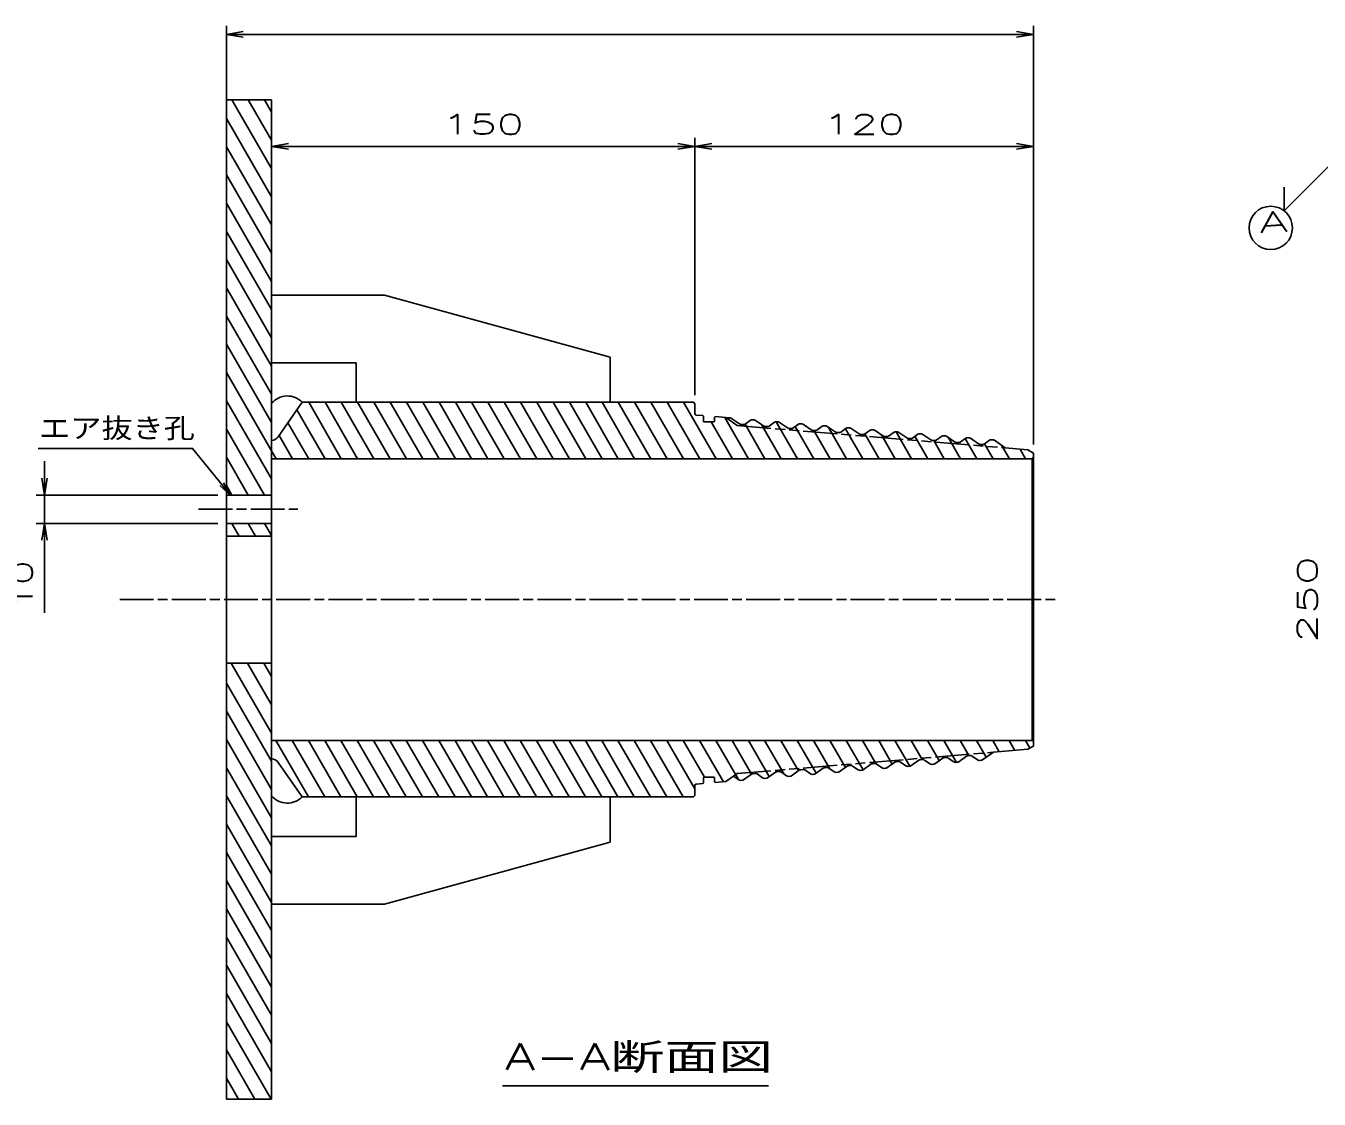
# Model space of a CAD drawing. Units: millimetres at full size, sheet at 1:1. Extents: x -1027 to 755, y 2526 to 3786.
# Drawn here: x -131.3 to 326.9, y 2856.9 to 3237.2 of the extents above; entities that cross this region are included whole.
import ezdxf
from ezdxf.enums import TextEntityAlignment as Align

# ---------------------------------------------------------------- set-up
doc = ezdxf.new("R2010")
doc.units = ezdxf.units.MM
doc.linetypes.add('CHAIN', pattern=[18.5, 12, -1.5, 3.5, -1.5])
doc.linetypes.add('CHAIN_DOUBLE_DASH', pattern=[23.5, 12, -1.5, 3.5, -1.5, 3.5, -1.5])
for name, color, linetype, lineweight in [('02細線', 81, 'Continuous', 25), ('06寸法注記', 7, 'Continuous', 25), ('1外形線', 7, 'Continuous', 25), ('FRAME 050', 6, 'CHAIN_DOUBLE_DASH', 25), ('中心線', 1, 'CHAIN', 25), ('寸法線', 7, 'Continuous', 25)]:
    doc.layers.add(name, color=color, linetype=linetype, lineweight=lineweight)
doc.styles.add('simplex.shx', font='')
doc.styles.get('simplex.shx').set_extended_font_data('simplex.shx')

# ---------------------------------------------------------------- blocks, each defined once
blk = doc.blocks.new('open_arrow')
at = {"color": 0, "linetype": 'Continuous', "lineweight": -2}
blk.add_lwpolyline([(7.5, 1.25), (0, 0), (7.5, -1.25)], dxfattribs=at)

msp = doc.modelspace()

# ---------------------------------------------------------------- linework, layer by layer
at = {"layer": '02細線'}
for p, q in [((-44.254, 3186.65), (-58.276, 3210.937)), ((-44.254, 3196.65), (-52.503, 3210.937)), ((-44.254, 3206.65), (-46.729, 3210.937)), ((-44.254, 3176.65), (-60.254, 3204.363)), ((-44.254, 3166.65), (-60.254, 3194.363)), ((-44.254, 3156.65), (-60.254, 3184.363)), ((-44.254, 3146.65), (-60.254, 3174.363)), ((-44.254, 3136.65), (-60.254, 3164.363)), ((-44.254, 3126.65), (-60.254, 3154.363)), ((-44.254, 3116.65), (-60.254, 3144.363)), ((-44.254, 3106.65), (-60.254, 3134.363)), ((-44.254, 3096.65), (-60.254, 3124.363)), ((-44.254, 3086.65), (-60.254, 3114.363)), ((-44.254, 3076.65), (-60.254, 3104.363)), ((-19.536, 3083.837), (-31.083, 3103.837)), ((-13.762, 3083.837), (-25.309, 3103.837)), ((-7.989, 3083.837), (-19.536, 3103.837)), ((-2.215, 3083.837), (-13.762, 3103.837)), ((3.558, 3083.837), (-7.989, 3103.837)), ((9.332, 3083.837), (-2.215, 3103.837)), ((15.105, 3083.837), (3.558, 3103.837)), ((20.879, 3083.837), (9.332, 3103.837)), ((26.652, 3083.837), (15.105, 3103.837)), ((32.426, 3083.837), (20.879, 3103.837)), ((38.199, 3083.837), (26.652, 3103.837)), ((43.973, 3083.837), (32.426, 3103.837)), ((49.746, 3083.837), (38.199, 3103.837)), ((55.52, 3083.837), (43.973, 3103.837)), ((61.293, 3083.837), (49.746, 3103.837)), ((67.067, 3083.837), (55.52, 3103.837)), ((72.84, 3083.837), (61.293, 3103.837)), ((78.614, 3083.837), (67.067, 3103.837)), ((84.387, 3083.837), (72.84, 3103.837)), ((90.161, 3083.837), (78.614, 3103.837)), ((95.934, 3083.837), (84.387, 3103.837)), ((101.708, 3083.837), (90.161, 3103.837)), ((107.481, 3083.837), (95.934, 3103.837)), ((113.255, 3083.837), (101.708, 3103.837)), ((-25.309, 3083.837), (-35.273, 3101.095)), ((124.802, 3083.837), (116.364, 3098.452)), ((-46.729, 3070.937), (-60.254, 3094.363)), ((-31.083, 3083.837), (-38.437, 3096.575)), ((119.028, 3083.837), (111.475, 3096.92)), ((130.575, 3083.837), (123.515, 3096.067)), ((136.349, 3083.837), (129.374, 3095.918)), ((142.122, 3083.837), (134.561, 3096.934)), ((147.896, 3083.837), (141.304, 3095.254)), ((153.669, 3083.837), (147.902, 3093.826)), ((159.443, 3083.837), (152.954, 3095.077)), ((165.216, 3083.837), (159.094, 3094.442)), ((182.537, 3083.837), (177.017, 3093.398)), ((-36.856, 3083.837), (-41.602, 3092.056)), ((170.99, 3083.837), (165.933, 3092.596)), ((176.763, 3083.837), (171.904, 3092.254)), ((188.31, 3083.837), (183.722, 3091.784)), ((194.084, 3083.837), (190.359, 3090.288)), ((199.857, 3083.837), (195.484, 3091.412)), ((205.631, 3083.837), (201.512, 3090.972)), ((211.404, 3083.837), (208.351, 3089.126)), ((217.178, 3083.837), (214.434, 3088.589)), ((-52.503, 3070.937), (-60.254, 3084.363)), ((-42.63, 3083.837), (-44.254, 3086.65)), ((222.951, 3083.837), (220.99, 3087.233)), ((-58.276, 3070.937), (-60.254, 3074.363)), ((-55.678, 3056.437), (-58.276, 3060.937)), ((-49.904, 3056.437), (-52.503, 3060.937)), ((-44.254, 3056.65), (-46.729, 3060.937)), ((-44.254, 2986.65), (-58.565, 3011.437)), ((-44.254, 2996.65), (-52.791, 3011.437)), ((-44.254, 3006.65), (-47.018, 3011.437)), ((-44.254, 2976.65), (-60.254, 3004.363)), ((-44.254, 2966.65), (-60.254, 2994.363)), ((-44.254, 2956.65), (-60.254, 2984.363)), ((-31.198, 2964.037), (-42.745, 2984.037)), ((-25.425, 2964.037), (-36.972, 2984.037)), ((-19.651, 2964.037), (-31.198, 2984.037)), ((-13.878, 2964.037), (-25.425, 2984.037)), ((-8.104, 2964.037), (-19.651, 2984.037)), ((-2.331, 2964.037), (-13.878, 2984.037)), ((3.443, 2964.037), (-8.104, 2984.037)), ((9.216, 2964.037), (-2.331, 2984.037)), ((14.99, 2964.037), (3.443, 2984.037)), ((20.763, 2964.037), (9.216, 2984.037)), ((26.537, 2964.037), (14.99, 2984.037)), ((32.31, 2964.037), (20.763, 2984.037)), ((38.084, 2964.037), (26.537, 2984.037)), ((43.857, 2964.037), (32.31, 2984.037)), ((49.631, 2964.037), (38.084, 2984.037)), ((55.404, 2964.037), (43.857, 2984.037)), ((61.178, 2964.037), (49.631, 2984.037)), ((66.951, 2964.037), (55.404, 2984.037)), ((72.725, 2964.037), (61.178, 2984.037)), ((78.498, 2964.037), (66.951, 2984.037)), ((84.272, 2964.037), (72.725, 2984.037)), ((90.045, 2964.037), (78.498, 2984.037)), ((95.819, 2964.037), (84.272, 2984.037)), ((101.592, 2964.037), (90.045, 2984.037)), ((105.746, 2966.842), (95.819, 2984.037)), ((109.146, 2970.954), (101.592, 2984.037)), ((115.829, 2969.377), (107.366, 2984.037)), ((121.165, 2970.136), (113.139, 2984.037)), ((125.818, 2972.078), (118.913, 2984.037)), ((132.076, 2971.237), (124.686, 2984.037)), ((137.38, 2972.051), (130.46, 2984.037)), ((142.447, 2973.275), (136.233, 2984.037)), ((148.705, 2972.435), (142.007, 2984.037)), ((153.595, 2973.965), (147.78, 2984.037)), ((159.076, 2974.473), (153.554, 2984.037)), ((165.334, 2973.632), (159.327, 2984.037)), ((169.859, 2975.796), (165.101, 2984.037)), ((175.705, 2975.671), (170.874, 2984.037)), ((181.926, 2974.895), (176.648, 2984.037)), ((186.339, 2977.251), (182.421, 2984.037)), ((192.334, 2976.868), (188.195, 2984.037)), ((198.457, 2976.263), (193.968, 2984.037)), ((202.864, 2978.629), (199.742, 2984.037)), ((208.963, 2978.066), (205.515, 2984.037)), ((213.605, 2980.025), (211.289, 2984.037)), ((219.113, 2980.484), (217.062, 2984.037)), ((224.434, 2981.269), (222.836, 2984.037)), ((-44.254, 2946.65), (-60.254, 2974.363)), ((-44.254, 2936.65), (-60.254, 2964.363)), ((-44.254, 2926.65), (-60.254, 2954.363)), ((-44.254, 2916.65), (-60.254, 2944.363)), ((-44.254, 2906.65), (-60.254, 2934.363)), ((-44.254, 2896.65), (-60.254, 2924.363)), ((-44.254, 2886.65), (-60.254, 2914.363)), ((-44.254, 2876.65), (-60.254, 2904.363)), ((-44.254, 2866.65), (-60.254, 2894.363)), ((-44.42, 2856.937), (-60.254, 2884.363)), ((-50.193, 2856.937), (-60.254, 2874.363)), ((-55.967, 2856.937), (-60.254, 2864.363))]:
    msp.add_line(p, q, dxfattribs=at)
at = {"layer": '06寸法注記', "color": 2}
msp.add_line((37.599, 2861.642), (131.822, 2861.642), dxfattribs=at)
at = {"layer": '1外形線'}
for p, q in [((-60.254, 3070.937), (-60.254, 3210.937)), ((-60.254, 3210.937), (-44.254, 3210.937)), ((-44.254, 3103.462), (-44.254, 3210.937)), ((-44.254, 3141.837), (-4.254, 3141.837)), ((-4.254, 3141.837), (75.746, 3119.837)), ((-44.254, 3117.837), (-14.254, 3117.837)), ((-14.254, 3103.837), (-14.254, 3117.837)), ((75.746, 3103.837), (75.746, 3119.837)), ((-44.254, 3090.338), (-44.254, 3103.462)), ((-33.354, 3103.836), (-41.911, 3091.615)), ((-33.353, 3103.837), (105.246, 3103.837)), ((105.246, 3103.837), (105.746, 3103.337)), ((105.746, 3103.337), (105.746, 3099.797)), ((112.746, 3098.536), (112.746, 3097.12)), ((112.963, 3098.736), (116.693, 3098.425)), ((116.693, 3098.425), (117.051, 3098.174)), ((117.693, 3098.341), (118.287, 3098.292)), ((121.575, 3096.156), (118.778, 3098.115)), ((122.889, 3095.91), (122.065, 3095.979)), ((123.546, 3096.088), (125.504, 3097.458)), ((126.16, 3097.636), (126.754, 3097.586)), ((130.042, 3095.451), (127.245, 3097.409)), ((131.356, 3095.205), (130.532, 3095.273)), ((132.013, 3095.382), (133.971, 3096.753)), ((134.627, 3096.93), (135.221, 3096.881)), ((138.509, 3094.745), (135.712, 3096.703)), ((139.823, 3094.499), (138.999, 3094.568)), ((140.48, 3094.676), (142.438, 3096.047)), ((143.094, 3096.225), (143.688, 3096.175)), ((146.976, 3094.039), (144.179, 3095.998)), ((148.29, 3093.793), (147.466, 3093.862)), ((148.947, 3093.971), (150.905, 3095.342)), ((151.561, 3095.519), (152.155, 3095.47)), ((155.443, 3093.334), (152.646, 3095.292)), ((157.414, 3093.265), (159.372, 3094.636)), ((160.028, 3094.814), (160.622, 3094.764)), ((163.91, 3092.628), (161.113, 3094.587)), ((165.881, 3092.56), (167.839, 3093.931)), ((168.495, 3094.108), (169.089, 3094.058)), ((172.377, 3091.923), (169.58, 3093.881)), ((174.348, 3091.854), (176.306, 3093.225)), ((176.962, 3093.402), (177.556, 3093.353)), ((180.844, 3091.217), (178.047, 3093.175)), ((-44.254, 3083.837), (-44.254, 3090.338)), ((156.757, 3093.088), (155.933, 3093.157)), ((165.224, 3092.382), (164.4, 3092.451)), ((173.691, 3091.677), (172.867, 3091.745)), ((182.158, 3090.971), (181.334, 3091.04)), ((182.815, 3091.149), (184.773, 3092.519)), ((185.429, 3092.697), (186.023, 3092.647)), ((189.311, 3090.512), (186.514, 3092.47)), ((190.625, 3090.266), (189.801, 3090.334)), ((191.282, 3090.443), (193.24, 3091.814)), ((193.896, 3091.991), (194.49, 3091.942)), ((197.778, 3089.806), (194.981, 3091.764)), ((206.245, 3089.1), (203.448, 3091.059)), ((211.915, 3090.353), (215.746, 3087.67)), ((215.746, 3087.67), (223.753, 3087.003)), ((223.753, 3087.003), (225.746, 3085.837)), ((225.246, 3083.837), (225.746, 3084.337)), ((225.746, 3085.837), (225.746, 3084.337)), ((225.746, 3084.337), (225.746, 3033.937)), ((-44.254, 3083.837), (225.246, 3083.837)), ((-44.254, 3070.937), (-44.254, 3083.837)), ((225.246, 3083.837), (225.234, 3033.937)), ((-60.254, 3070.937), (-44.254, 3070.937)), ((-60.254, 3060.937), (-60.254, 3070.937)), ((-44.254, 3060.937), (-44.254, 3070.937)), ((-60.254, 3060.937), (-44.254, 3060.937)), ((-60.254, 3056.437), (-60.254, 3060.937)), ((-44.254, 3056.437), (-44.254, 3060.937)), ((-60.254, 3056.437), (-44.254, 3056.437)), ((-60.254, 3011.437), (-60.254, 3056.437)), ((-44.254, 3011.437), (-44.254, 3056.437)), ((225.246, 2984.037), (225.234, 3033.937)), ((225.746, 2983.537), (225.746, 3033.937)), ((-60.254, 3011.437), (-44.254, 3011.437)), ((-60.254, 3011.437), (-60.254, 2856.937)), ((-44.254, 3011.437), (-44.254, 2984.037)), ((-44.254, 2984.037), (225.246, 2984.037)), ((-44.254, 2984.037), (-44.254, 2977.536)), ((225.246, 2984.037), (225.746, 2983.537)), ((225.746, 2982.037), (225.746, 2983.537)), ((202.501, 2978.598), (203.325, 2978.667)), ((207.681, 2977.168), (211.512, 2979.851)), ((211.512, 2979.851), (223.753, 2980.871)), ((223.753, 2980.871), (225.746, 2982.037)), ((-44.254, 2977.536), (-44.254, 2856.937)), ((-33.354, 2964.039), (-41.911, 2976.259)), ((151.209, 2974.187), (148.412, 2972.229)), ((152.523, 2974.433), (151.699, 2974.365)), ((153.18, 2974.256), (155.138, 2972.885)), ((159.676, 2974.893), (156.879, 2972.935)), ((160.99, 2975.139), (160.166, 2975.07)), ((161.647, 2974.962), (163.605, 2973.591)), ((168.143, 2975.599), (165.346, 2973.64)), ((169.457, 2975.845), (168.633, 2975.776)), ((170.114, 2975.667), (172.072, 2974.296)), ((172.728, 2974.119), (173.322, 2974.168)), ((176.61, 2976.304), (173.813, 2974.346)), ((177.924, 2976.55), (177.1, 2976.482)), ((178.581, 2976.373), (180.539, 2975.002)), ((181.195, 2974.825), (181.789, 2974.874)), ((185.077, 2977.01), (182.28, 2975.051)), ((186.391, 2977.256), (185.567, 2977.187)), ((187.048, 2977.078), (189.006, 2975.708)), ((189.662, 2975.53), (190.256, 2975.58)), ((193.544, 2977.715), (190.747, 2975.757)), ((194.858, 2977.961), (194.034, 2977.893)), ((195.515, 2977.784), (197.473, 2976.413)), ((198.129, 2976.236), (198.723, 2976.285)), ((202.011, 2978.421), (199.214, 2976.463)), ((203.982, 2978.49), (205.94, 2977.119)), ((206.596, 2976.941), (207.19, 2976.991)), ((108.746, 2968.971), (108.746, 2970.754)), ((110.746, 2970.954), (108.946, 2970.954)), ((110.746, 2970.954), (112.546, 2970.954)), ((112.746, 2969.338), (112.746, 2970.754)), ((112.963, 2969.139), (116.693, 2969.449)), ((116.693, 2969.449), (119.42, 2971.358)), ((119.42, 2971.358), (121.27, 2970.063)), ((121.926, 2969.885), (122.52, 2969.935)), ((125.808, 2972.071), (123.011, 2970.112)), ((127.122, 2972.317), (126.298, 2972.248)), ((127.779, 2972.139), (129.737, 2970.768)), ((130.393, 2970.591), (130.987, 2970.641)), ((134.275, 2972.776), (131.478, 2970.818)), ((135.589, 2973.022), (134.765, 2972.954)), ((136.246, 2972.845), (138.204, 2971.474)), ((138.86, 2971.297), (139.454, 2971.346)), ((142.742, 2973.482), (139.945, 2971.524)), ((144.056, 2973.728), (143.232, 2973.659)), ((144.713, 2973.551), (146.671, 2972.18)), ((147.327, 2972.002), (147.921, 2972.052)), ((155.794, 2972.708), (156.388, 2972.757)), ((164.261, 2973.413), (164.855, 2973.463)), ((105.746, 2964.537), (105.746, 2968.077)), ((108.563, 2968.772), (106.205, 2968.575)), ((-33.353, 2964.037), (105.246, 2964.037)), ((-14.254, 2964.037), (-14.254, 2950.037)), ((75.746, 2964.037), (75.746, 2948.037)), ((105.746, 2964.537), (105.246, 2964.037)), ((-44.254, 2950.037), (-14.254, 2950.037)), ((-4.254, 2926.037), (75.746, 2948.037)), ((-44.254, 2926.037), (-4.254, 2926.037)), ((-60.254, 2856.937), (-44.254, 2856.937))]:
    msp.add_line(p, q, dxfattribs=at)
at = {"layer": '1外形線', "linetype": 'CHAIN'}
for p, q in [((108.563, 3099.102), (106.205, 3099.299)), ((108.746, 3098.903), (108.746, 3097.12)), ((110.746, 3096.92), (108.946, 3096.92)), ((110.746, 3096.92), (112.546, 3096.92)), ((199.092, 3089.56), (198.268, 3089.629)), ((199.749, 3089.737), (201.707, 3091.108)), ((202.363, 3091.286), (202.957, 3091.236)), ((206.735, 3088.923), (207.559, 3088.854)), ((208.216, 3089.032), (210.174, 3090.403)), ((210.83, 3090.58), (211.424, 3090.531))]:
    msp.add_line(p, q, dxfattribs=at)
at = {"layer": '1外形線'}
for centre, radius, start, end in [((-38.633, 3098.698), 7.368, 44.22476, 139.71608), ((106.246, 3099.797), 0.5, 180, 265.2364), ((112.946, 3098.536), 0.2, 85.2364, 180), ((117.61, 3097.345), 1, 85.2364, 123.97454), ((118.204, 3097.295), 1, 55, 85.2364), ((112.546, 3097.12), 0.2, 270, 0), ((122.148, 3096.975), 1, 235, 265.2364), ((122.972, 3096.907), 1, 265.2364, 305), ((126.077, 3096.639), 1, 85.2364, 125), ((126.671, 3096.59), 1, 55, 85.2364), ((130.615, 3096.27), 1, 235, 265.2364), ((131.439, 3096.201), 1, 265.2364, 305), ((134.544, 3095.934), 1, 85.2364, 125), ((135.138, 3095.884), 1, 55, 85.2364), ((139.082, 3095.564), 1, 235, 265.2364), ((139.906, 3095.496), 1, 265.2364, 305), ((143.011, 3095.228), 1, 85.2364, 125), ((143.605, 3095.179), 1, 55, 85.2364), ((147.549, 3094.859), 1, 235, 265.2364), ((148.373, 3094.79), 1, 265.2364, 305), ((151.478, 3094.523), 1, 85.2364, 125), ((152.072, 3094.473), 1, 55, 85.2364), ((156.016, 3094.153), 1, 235, 265.2364), ((156.84, 3094.084), 1, 265.2364, 305), ((159.945, 3093.817), 1, 85.2364, 125), ((160.539, 3093.767), 1, 55, 85.2364), ((168.412, 3093.111), 1, 85.2364, 125), ((169.006, 3093.062), 1, 55, 85.2364), ((176.879, 3092.406), 1, 85.2364, 125), ((177.473, 3092.356), 1, 55, 85.2364), ((-44.368, 3093.336), 3, 272.18738, 325), ((164.483, 3093.447), 1, 235, 265.2364), ((165.307, 3093.379), 1, 265.2364, 305), ((172.95, 3092.742), 1, 235, 265.2364), ((173.774, 3092.673), 1, 265.2364, 305), ((181.417, 3092.036), 1, 235, 265.2364), ((182.241, 3091.968), 1, 265.2364, 305), ((185.346, 3091.7), 1, 85.2364, 125), ((185.94, 3091.651), 1, 55, 85.2364), ((189.884, 3091.331), 1, 235, 265.2364), ((190.708, 3091.262), 1, 265.2364, 305), ((193.813, 3090.995), 1, 85.2364, 125), ((194.407, 3090.945), 1, 55, 85.2364), ((203.408, 2977.67), 1, 55, 94.7636), ((-44.368, 2974.539), 3, 35, 87.81262), ((151.782, 2973.368), 1, 94.7636, 125), ((152.606, 2973.437), 1, 55, 94.7636), ((160.249, 2974.074), 1, 94.7636, 125), ((161.073, 2974.143), 1, 55, 94.7636), ((168.716, 2974.779), 1, 94.7636, 125), ((169.54, 2974.848), 1, 55, 94.7636), ((172.645, 2975.116), 1, 235, 274.7636), ((173.239, 2975.165), 1, 274.7636, 305), ((177.183, 2975.485), 1, 94.7636, 125), ((178.007, 2975.554), 1, 55, 94.7636), ((181.112, 2975.821), 1, 235, 274.7636), ((181.706, 2975.871), 1, 274.7636, 305), ((185.65, 2976.191), 1, 94.7636, 125), ((186.474, 2976.259), 1, 55, 94.7636), ((189.579, 2976.527), 1, 235, 274.7636), ((190.173, 2976.576), 1, 274.7636, 305), ((194.117, 2976.896), 1, 94.7636, 125), ((194.941, 2976.965), 1, 55, 94.7636), ((198.046, 2977.232), 1, 235, 274.7636), ((198.64, 2977.282), 1, 274.7636, 305), ((202.584, 2977.602), 1, 94.7636, 125), ((206.513, 2977.938), 1, 235, 274.7636), ((207.107, 2977.987), 1, 274.7636, 305), ((108.946, 2970.754), 0.2, 90, 180), ((112.546, 2970.754), 0.2, 0, 90), ((121.843, 2970.882), 1, 235, 274.7636), ((122.437, 2970.932), 1, 274.7636, 305), ((126.381, 2971.252), 1, 94.7636, 125), ((127.205, 2971.32), 1, 55, 94.7636), ((130.31, 2971.588), 1, 235, 274.7636), ((130.904, 2971.637), 1, 274.7636, 305), ((134.848, 2971.957), 1, 94.7636, 125), ((135.672, 2972.026), 1, 55, 94.7636), ((138.777, 2972.293), 1, 235, 274.7636), ((139.371, 2972.343), 1, 274.7636, 305), ((143.315, 2972.663), 1, 94.7636, 125), ((144.139, 2972.731), 1, 55, 94.7636), ((147.244, 2972.999), 1, 235, 274.7636), ((147.838, 2973.048), 1, 274.7636, 305), ((155.711, 2973.704), 1, 235, 274.7636), ((156.305, 2973.754), 1, 274.7636, 305), ((164.178, 2974.41), 1, 235, 274.7636), ((164.772, 2974.459), 1, 274.7636, 305), ((106.246, 2968.077), 0.5, 94.7636, 180), ((108.546, 2968.971), 0.2, 274.7636, 0), ((112.946, 2969.338), 0.2, 180, 274.7636), ((-38.633, 2969.176), 7.368, 220.28392, 315.77524)]:
    msp.add_arc(centre, radius, start, end, dxfattribs=at)
at = {"layer": '1外形線', "linetype": 'CHAIN'}
for centre, radius, start, end in [((108.546, 3098.903), 0.2, 0, 85.2364), ((108.946, 3097.12), 0.2, 180, 270), ((198.351, 3090.625), 1, 235, 265.2364), ((199.175, 3090.557), 1, 265.2364, 305), ((202.28, 3090.289), 1, 85.2364, 125), ((202.874, 3090.24), 1, 55, 85.2364), ((206.818, 3089.92), 1, 235, 265.2364), ((207.642, 3089.851), 1, 265.2364, 305), ((210.747, 3089.584), 1, 85.2364, 125), ((211.341, 3089.534), 1, 55, 85.2364)]:
    msp.add_arc(centre, radius, start, end, dxfattribs=at)
at = {"layer": 'FRAME 050', "linetype": 'Continuous'}
for p, q in [((117.051, 3098.174), (120.746, 3095.587)), ((120.746, 2972.287), (119.42, 2971.358))]:
    msp.add_line(p, q, dxfattribs=at)
at = {"layer": 'FRAME 050'}
for p, q in [((120.746, 3095.587), (215.746, 3087.67)), ((120.746, 2972.287), (211.512, 2979.851))]:
    msp.add_line(p, q, dxfattribs=at)
at = {"layer": '中心線'}
for p, q in [((-70.136, 3065.937), (-34.907, 3065.937)), ((-98.065, 3033.937), (233.524, 3033.937))]:
    msp.add_line(p, q, dxfattribs=at)
at = {"layer": '寸法線'}
for p, q in [((-60.254, 3161.937), (-60.254, 3237.192)), ((225.746, 3088.837), (225.746, 3237.192)), ((-60.254, 3234.192), (225.746, 3234.192)), ((-44.254, 3161.937), (-44.254, 3197.492)), ((-44.254, 3194.492), (105.746, 3194.492)), ((105.746, 3106.337), (105.746, 3197.492)), ((105.746, 3106.337), (105.746, 3197.492)), ((105.746, 3194.492), (225.746, 3194.492)), ((225.746, 3088.837), (225.746, 3197.492)), ((-124.702, 3082.937), (-124.702, 3029.223)), ((-63.254, 3070.937), (-127.702, 3070.937)), ((-63.254, 3060.937), (-127.702, 3060.937))]:
    msp.add_line(p, q, dxfattribs=at)
at = {"layer": '寸法線', "color": 2}
for p, q in [((314.594, 3171.601), (340.517, 3197.669)), ((314.57, 3180.086), (314.594, 3171.601))]:
    msp.add_line(p, q, dxfattribs=at)
at = {"layer": '寸法線'}
msp.add_lwpolyline([(-58.778, 3070.937), (-72.216, 3087.487), (-126.994, 3087.487)], dxfattribs=at)
at = {"layer": '寸法線', "color": 2}
msp.add_circle((309.795, 3165.611), 7.675, dxfattribs=at)

# ---------------------------------------------------------------- block references
at = {"layer": '寸法線', "xscale": 0.8, "yscale": 0.8}
for p in [(-60.254, 3234.192), (-44.254, 3194.492), (105.746, 3194.492)]:
    msp.add_blockref('open_arrow', p, dxfattribs=at)
at = {"layer": '寸法線'}
for p, xscale, yscale, rotation in [((225.746, 3234.192), 0.8, 0.8, 180), ((105.746, 3194.492), 0.8, 0.8, 180), ((225.746, 3194.492), 0.8, 0.8, 180), ((-124.702, 3070.937), 0.8, 0.8, 90), ((-58.778, 3070.937), 0.667, 0.667, 129.1), ((-124.702, 3060.937), 0.8, 0.8, 270)]:
    msp.add_blockref('open_arrow', p, dxfattribs=dict(at, xscale=xscale, yscale=yscale, rotation=rotation))

# ---------------------------------------------------------------- texts
at = {"layer": '06寸法注記', "style": 'simplex.shx', "width": 1.15}
msp.add_text('エア抜き孔', height=7.038, dxfattribs=at).set_placement((-126.628, 3089.051), align=Align.BOTTOM_LEFT)
at = {"layer": '06寸法注記', "style": 'simplex.shx', "width": 1.5}
msp.add_text('A-A断面図', height=9.384, dxfattribs=at).set_placement((85.856, 2871.954), align=Align.MIDDLE_CENTER)
at = {"layer": '寸法線', "style": 'simplex.shx', "width": 1.6}
for s, p in [('150', (30.746, 3202.292)), ('120', (165.746, 3202.292))]:
    msp.add_text(s, height=7.038, dxfattribs=at).set_placement(p, align=Align.MIDDLE_CENTER)
at = {"layer": '寸法線', "color": 2, "style": 'simplex.shx', "width": 1.8}
msp.add_text('A', height=7.331, rotation=3, dxfattribs=at).set_placement((305.454, 3171.122), align=Align.TOP_LEFT)
at = {"layer": '寸法線', "style": 'simplex.shx'}
for s, width, p in [('250', 1.7, (322.779, 3033.937)), ('10', 1.45, (-132.502, 3039.08))]:
    msp.add_text(s, height=7.038, rotation=90, dxfattribs=dict(at, width=width)).set_placement(p, align=Align.MIDDLE_CENTER)

doc.saveas('drawing.dxf')
